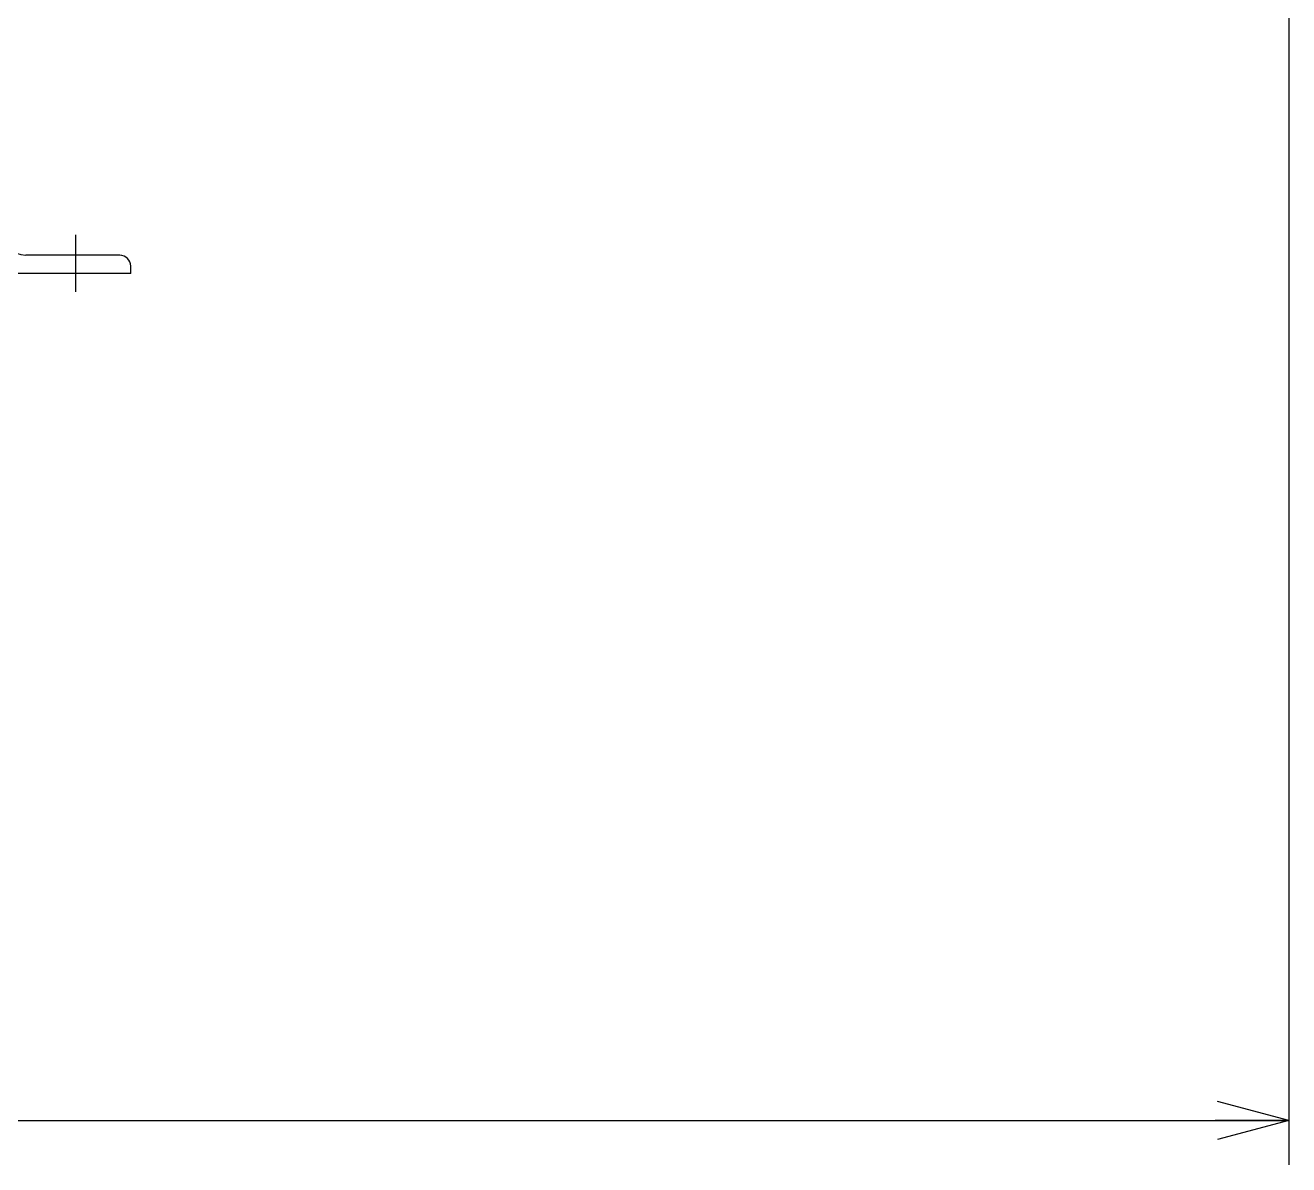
# Model space of a CAD drawing. Units: millimetres at full size. Extents: x -1560 to 1602, y -1094 to 1094.
# Drawn here: x 673.4 to 1016.3, y -458.9 to -149.6 of the extents above; entities that cross this region are included whole.
import ezdxf

# ---------------------------------------------------------------- set-up
doc = ezdxf.new("R2010")
doc.units = ezdxf.units.MM
doc.header["$LTSCALE"] = 11.8857
doc.layers.add('0-1_GR1', color=134, linetype='Continuous')

msp = doc.modelspace()

# ---------------------------------------------------------------- linework, layer by layer
at = {"layer": '0-1_GR1'}
for p, q in [((1016.3, -115.84), (1016.3, -458.86)), ((687, -206.5), (687, -222)), ((1016.3, -446.86), (996.98, -441.68)), ((-175, -446.86), (1016.3, -446.86)), ((1016.3, -446.86), (996.3, -446.86)), ((1016.3, -446.86), (996.98, -452.04))]:
    msp.add_line(p, q, dxfattribs=at)
at = {"layer": '0-1_GR1', "color": 3}
for p, q in [((699, -212), (673.5, -212)), ((702, -217), (702, -215)), ((702, -217), (662, -217))]:
    msp.add_line(p, q, dxfattribs=at)
for centre, radius, start, end in [((673.5, -205.5), 6.5, 180, 270), ((699, -215), 3, 0, 90)]:
    msp.add_arc(centre, radius, start, end, dxfattribs=at)

doc.saveas('drawing.dxf')
